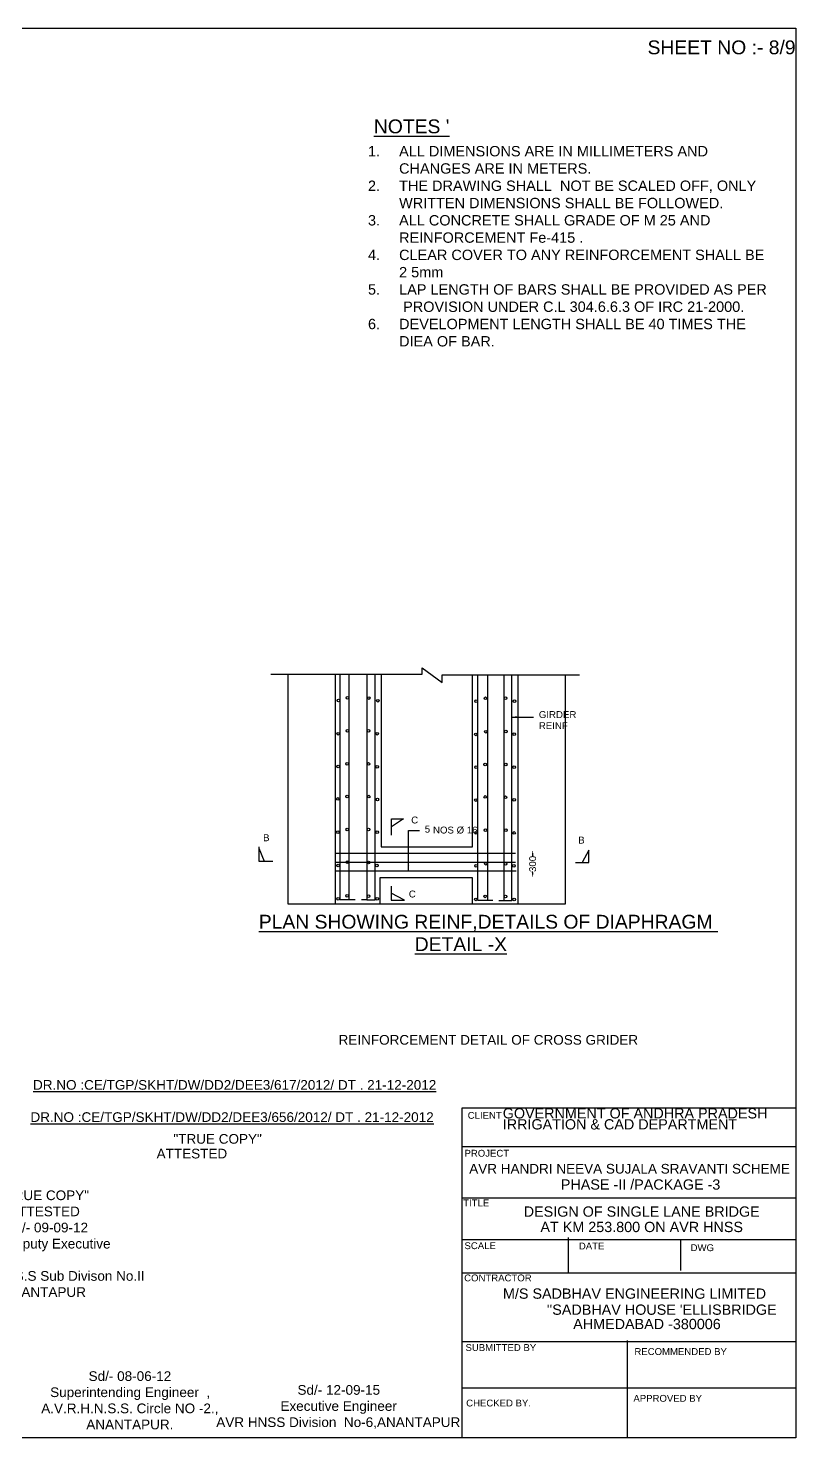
# Model space of a CAD drawing. Header units: millimetres. Extents: x 5124 to 1708793, y 2311 to 42990431.
# Drawn here: x 1697684 to 1708793, y 42970034 to 42990431 of the extents above; entities that cross this region are included whole.
import ezdxf

# ---------------------------------------------------------------- set-up
doc = ezdxf.new("R2010")
doc.units = ezdxf.units.MM
doc.header["$LTSCALE"] = 15
doc.header["$MEASUREMENT"] = 0
for name, color, linetype in [('DIMENSION', 7, 'Continuous'), ('DRAWING', 2, 'Continuous'), ('TEXT', 7, 'Continuous')]:
    doc.layers.add(name, color=color, linetype=linetype)
doc.styles.get("Standard").update_dxf_attribs({"font": 'arial.ttf', "height": 100})
doc.dimstyles.get("Standard").update_dxf_attribs({"dimtxt": 100, "dimasz": 75, "dimexe": 0.18, "dimexo": 0.0625, "dimgap": 0.09, "dimtad": 0, "dimdec": 0, "dimzin": 0, "dimdsep": 46, "dimtxsty": 'Standard', "dimcen": 0.09, "dimse1": 1, "dimse2": 1, "dimadec": 0, "dimazin": 0, "dimtfac": 1, "dimtdec": 0, "dimtofl": 0, "dimtmove": 0, "dimatfit": 3, "dimfxl": 1, "dimtolj": 1, "dimtzin": 0, "dimarcsym": 0})

# ---------------------------------------------------------------- blocks, each defined once
blk = doc.blocks.new('*D25')
at = {"layer": 'Defpoints', "color": 0, "transparency": 16777216}
for p in [(1704985, 42978539), (1704985, 42978539), (1704985, 42978138)]:
    blk.add_point(p, dxfattribs=at)
at = {"layer": 'DIMENSION', "color": 0, "lineweight": -2, "transparency": 16777216}
for p, q in [((1704985, 42978464), (1704985, 42978449)), ((1704985, 42978213), (1704985, 42978228))]:
    blk.add_line(p, q, dxfattribs=at)
at = {"layer": 'DIMENSION', "color": 0, "transparency": 16777216}
for points in [[(1704973, 42978464), (1704998, 42978464), (1704985, 42978539)], [(1704973, 42978213), (1704998, 42978213), (1704985, 42978138)]]:
    blk.add_solid(points, dxfattribs=at)
at = {"layer": 'DIMENSION', "color": 0, "transparency": 16777216, "insert": (1704985, 42978338), "char_height": 100, "attachment_point": 5, "rotation": 90}
blk.add_mtext('\\A1;300', dxfattribs=at)

msp = doc.modelspace()

# ---------------------------------------------------------------- linework, layer by layer
at = {"layer": 'DIMENSION', "color": 0}
msp.add_lwpolyline([(1708793.3, 42970036), (1681608.6, 42970036), (1681608.6, 42990430.9), (1708793.3, 42990430.9)], close=True, dxfattribs=at)
for points in [[(1702941.1, 42978756.5), (1702941.1, 42978989.6), (1703114.4, 42978989.6), (1702941.1, 42978873.1)], [(1701020.5, 42978585.8), (1701020.5, 42978380.2), (1701226.2, 42978380.2)], [(1701020.5, 42978564.1), (1701100.6, 42978380.2)], [(1701020.5, 42978523), (1701020.5, 42978483)], [(1705607.1, 42978359.9), (1705796.9, 42978359.9), (1705796.9, 42978536.1), (1705702, 42978359.9)], [(1702936.4, 42978016.8), (1702936.4, 42977814.8), (1703128.1, 42977814.8), (1702936.4, 42977915.8)]]:
    msp.add_lwpolyline(points, dxfattribs=at)
at = {"layer": 'DRAWING', "color": 0}
for points in [[(1701196.6, 42981082.5), (1703387.8, 42981082.5), (1703387.8, 42981174.2), (1703677.2, 42980962.7), (1703677.2, 42981075.5), (1705664.9, 42981075.5)], [(1701441.5, 42981082.5), (1701441.5, 42977761.3), (1705460.6, 42977761.3), (1705460.6, 42981075.5)], [(1702124.8, 42981082.5), (1702124.8, 42977761.3)], [(1702416.9, 42977816.5), (1702200.5, 42977816.5), (1702200.5, 42981082.5)], [(1702329.8, 42977816.5), (1702329.8, 42981082.5)], [(1702584.3, 42981082.5), (1702584.3, 42977818.4)], [(1702584.3, 42977818.4), (1702707, 42977818.4), (1702707, 42981082.5)], [(1702790.4, 42981082.5), (1702790.4, 42978585.6), (1704114.4, 42978585.6), (1704114.4, 42981075.5)], [(1704408.7, 42977808.1), (1704192.9, 42977808.1), (1704192.9, 42981075.5)], [(1704331.3, 42981075.5), (1704331.3, 42977808.1)], [(1704496.1, 42977809.3), (1704684.3, 42977809.3), (1704684.3, 42981075.5)], [(1704568.6, 42981075.5), (1704568.6, 42977809.3)], [(1704772.9, 42977761.3), (1704772.9, 42981075.5)], [(1702124.8, 42978494.2), (1704737.9, 42978494.2)], [(1702124.8, 42978363.5), (1704737.6, 42978363.5)], [(1702124.8, 42978236.3), (1704746.7, 42978236.3)], [(1702778.4, 42977761.3), (1702778.4, 42978139.5), (1704111.9, 42978139.5), (1704111.9, 42977761.3)], [(1702584.3, 42977818.4), (1702507.4, 42977818.4)]]:
    msp.add_lwpolyline(points, dxfattribs=at)
for centre in [(1702174.4, 42980702.6), (1702306.5, 42980741.8), (1702614, 42980738.4), (1702743.5, 42980699.6), (1704168.6, 42980692.2), (1704301, 42980734.3), (1704592.9, 42980737.4), (1704721.7, 42980692.3), (1702304.5, 42980264.3), (1702610.1, 42980264.3), (1704305.1, 42980251.1), (1704598.3, 42980254.2), (1702170.7, 42980222.5), (1702735.8, 42980222.1), (1704163.6, 42980212.7), (1704719.7, 42980214.2), (1702168.8, 42979749.3), (1702301.7, 42979787.7), (1702610.3, 42979784.1), (1702735.8, 42979742.1), (1704166.4, 42979738.4), (1704299.3, 42979776.6), (1704595.2, 42979777.2), (1704716.2, 42979736.9), (1702166.9, 42979278.2), (1702302.2, 42979312.7), (1702612.3, 42979312), (1702737.5, 42979271), (1704163.3, 42979262.9), (1704300.1, 42979307.2), (1704592, 42979301.7), (1704718.2, 42979265.6), (1702167.4, 42978796.8), (1702302.8, 42978836.4), (1702610.4, 42978837.5), (1702733.3, 42978797.4), (1704301.8, 42978827), (1704595.7, 42978828.1), (1704168.3, 42978786.5), (1704715, 42978785.9), (1702168.5, 42978316.9), (1702304.9, 42978363.5), (1702607.4, 42978358.2), (1702728.5, 42978315.4), (1704166.7, 42978311.9), (1704305.9, 42978341.4), (1704592.8, 42978340.3), (1704713.2, 42978309.3), (1702169.4, 42977834), (1702299.7, 42977877.1), (1702608.5, 42977872.1), (1702734.5, 42977831.6), (1704162, 42977825.2), (1704296.1, 42977868.4), (1704592.8, 42977868.3), (1704716.6, 42977824.8)]:
    msp.add_circle(centre, 19.3, dxfattribs=at)
at = {"layer": 'TEXT', "color": 0}
msp.add_lwpolyline([(1708793.3, 42970036), (1703963, 42970036), (1703963, 42974810.8), (1708793.3, 42974810.8)], close=True, dxfattribs=at)
for points in [[(1703963, 42974249.3), (1708793.3, 42974249.3)], [(1703963, 42973507.5), (1708793.3, 42973507.5)], [(1703963, 42972904.1), (1708793.3, 42972904.1)], [(1705505.3, 42972433.3), (1705505.3, 42972931.5)], [(1707128.2, 42972455.4), (1707128.2, 42972909.4)], [(1703963, 42972422.4), (1708793.3, 42972422.4)], [(1703963, 42971428.9), (1708793.3, 42971428.9)], [(1706358.7, 42970034.2), (1706358.7, 42971440.4)], [(1703963, 42970759), (1708793.3, 42970759)]]:
    msp.add_lwpolyline(points, dxfattribs=at)

# ---------------------------------------------------------------- texts
at = {"layer": 'DIMENSION', "color": 0}
for s, p in [('SHEET NO :- 8/9', (1706647.7, 42990053.6)), ("%%UNOTES '", (1702687.4, 42988910.2))]:
    msp.add_text(s, height=200, dxfattribs=at).set_placement(p)
at = {"layer": 'DIMENSION', "color": 0, "insert": (1702451.9, 42988726.3), "char_height": 150, "attachment_point": 1}
msp.add_mtext_dynamic_manual_height_columns('\\pi-450,l600,t600;1.^IALL DIMENSIONS ARE IN MILLIMETERS AND CHANGES ARE IN METERS.\\P2.^ITHE DRAWING SHALL  NOT BE SCALED OFF, ONLY WRITTEN DIMENSIONS SHALL BE FOLLOWED.\\P3.^IALL CONCRETE SHALL GRADE OF M 25 AND REINFORCEMENT Fe-415 .\\P4.^ICLEAR COVER TO ANY REINFORCEMENT SHALL BE 2 5mm \\P5.^ILAP LENGTH OF BARS SHALL BE PROVIDED AS PER  PROVISION UNDER C.L 304.6.6.3 OF IRC 21-2000.\\P6.^IDEVELOPMENT LENGTH SHALL BE 40 TIMES THE DIEA OF BAR.', width=5942.33, gutter_width=500, heights=[0], dxfattribs=at)
at = {"layer": 'TEXT', "color": 0}
for s, height, p in [('GIRDER ', 100, (1705074.4, 42980449.1)), ('REINF ', 100, (1705074.4, 42980288.4)), ('C', 100, (1703227.1, 42978923.6)), ('5', 100, (1703423.4, 42978792.2)), ('NOS Ø 16 ', 100, (1703543.1, 42978778.4)), ('B', 100, (1701084.3, 42978666.6)), ('B', 100, (1705644.2, 42978632.4)), ('C', 100, (1703192.8, 42977853)), ('%%UPLAN SHOWING REINF,DETAILS OF DIAPHRAGM ', 200, (1701021.7, 42977401.7)), ('%%UDETAIL -X', 200, (1703278.5, 42977076.8)), ('REINFORCEMENT DETAIL OF CROSS GRIDER ', 139.987, (1702176.3, 42975722.5)), ('%%UDR.NO :CE/TGP/SKHT/DW/DD2/DEE3/617/2012/ DT . 21-12-2012', 139.987, (1697754.6, 42975071)), ('%%UDR.NO :CE/TGP/SKHT/DW/DD2/DEE3/656/2012/ DT . 21-12-2012', 139.987, (1697717.3, 42974604.8)), ('CLIENT ', 99.11, (1704045.3, 42974650.4)), ('GOVERNMENT OF ANDHRA PRADESH ', 148.662, (1704552, 42974655.3)), ('IRRIGATION & CAD DEPARTMENT ', 148.662, (1704552, 42974496)), ('"TRUE COPY"', 139.987, (1699786.2, 42974289.6)), ('ATTESTED ', 139.99, (1699543, 42974076.5)), ('PROJECT ', 99.11, (1703998.7, 42974102.1)), ('AVR HANDRI NEEVA SUJALA SRAVANTI SCHEME ', 140, (1704067, 42973857.5)), ('PHASE -II /PACKAGE -3', 148.662, (1705392.7, 42973625.3)), ('TITLE ', 99.11, (1703979.3, 42973383.4)), ('DESIGN OF SINGLE LANE BRIDGE ', 148.662, (1704855.5, 42973233.5)), ('AT KM 253.800 ON AVR HNSS', 148.662, (1705097.5, 42973010.9)), ('SCALE ', 99.11, (1703998.7, 42972764.2)), ('DATE ', 99.11, (1705654.1, 42972759.4)), ('DWG', 99.11, (1707270.8, 42972735.2)), ('CONTRACTOR', 99.11, (1703993.7, 42972298.1)), ('M/S SADBHAV ENGINEERING LIMITED ', 148.662, (1704555.2, 42972046.6)), ("''SADBHAV HOUSE 'ELLISBRIDGE ", 148.662, (1705189.3, 42971814.3)), ('AHMEDABAD -380006', 148.662, (1705571.7, 42971606.3)), ('SUBMITTED BY ', 99.108, (1704013.1, 42971291)), ('RECOMMENDED BY', 99.108, (1706457.5, 42971232.9)), ('APPROVED BY ', 99.108, (1706443, 42970555.7)), ('CHECKED BY.', 99.108, (1704022.8, 42970487.9))]:
    msp.add_text(s, height=height, dxfattribs=at).set_placement(p)
at = {"layer": 'TEXT', "color": 0, "char_height": 140, "attachment_point": 1}
for s, insert, width in [('\\A1;\\pi814.75;"TRUE COPY" \\P\\pi940.09;ATTESTED  \\P\\pi830.03;{\\C256;Sd /- 09-09-12\\P\\pi237.51; }Deputy Executive Engineer  \\P\\pi8.7928;A.V.R  H.N.S.S Sub Divison No.II \\P\\pi843.73;ANANTAPUR ', (1696470.5, 42973613.5), 2891.215), ('\\pi685.95;Sd/- 08-06-12\\P\\pi129.43;Superintending Engineer  , \\P\\pi0.7;A.V.R.H.N.S.S. Circle NO -2., \\P\\pi652.57;ANANTAPUR.', (1697872.8, 42970997), 2548.712), ('\\pi1175.9;Sd/- 12-09-15\\P\\pi929.32;Executive Engineer\\P\\pi0.7;AVR HNSS Division  No-6,ANANTAPUR ', (1700405.5, 42970797), 3531.004)]:
    msp.add_mtext(s, dxfattribs=dict(at, insert=insert, width=width))

# ---------------------------------------------------------------- dimensions: what is measured, and where the dimension line sits
at = {"layer": 'DIMENSION', "color": 0}
dim = msp.add_linear_dim(base=(1704985.3, 42978538.6), p1=(1704985.3, 42978138.3), p2=(1704985.3, 42978538.6), angle=90, text='300', dimstyle='Standard', override={"dimzin": 2}, dxfattribs=at)
dim.commit()
dim.dimension.update_dxf_attribs({"geometry": '*D25', "text_midpoint": (1704985.3, 42978338.5)})

# ---------------------------------------------------------------- leaders
for points in [[(1704684.3, 42980463.5), (1704999.2, 42980463.5)], [(1703186, 42978236.3), (1703186, 42978821.6), (1703347.7, 42978821.6)]]:
    msp.add_leader(points, dimstyle='Standard', override={"dimgap": 0.09, "dimtad": 0, "dimzin": 2}, dxfattribs=at)

doc.saveas('drawing.dxf')
